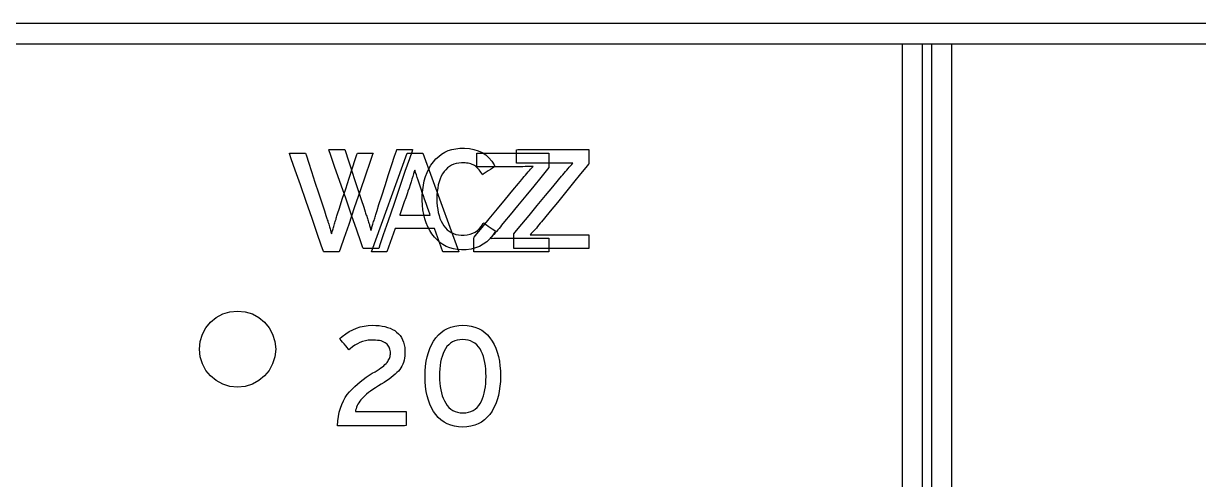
# Model space of a CAD drawing. Extents: x 1 to 47.7, y 0.2 to 33.4.
# Drawn here: x 37.682 to 38.839, y 11.663 to 12.112 of the extents above; entities that cross this region are included whole.
import ezdxf

# ---------------------------------------------------------------- set-up
doc = ezdxf.new("R2010")
doc.units = 0
doc.header["$MEASUREMENT"] = 0
for name, color, linetype in [('1_1__SCREW_TERMINAL_BLOCK_', 7, 'CONTINUOUS'), ('1_2__SCREW_TERMINAL_BLOCK_', 7, 'CONTINUOUS'), ('1_3__CONNECTORIZED_RELAY__', 7, 'CONTINUOUS'), ('1_4__CONNECTORIZED_RELAY__', 7, 'CONTINUOUS')]:
    doc.layers.add(name, color=color, linetype=linetype)

msp = doc.modelspace()

# ---------------------------------------------------------------- linework, layer by layer
at = {"layer": '1_1__SCREW_TERMINAL_BLOCK_'}
for points in [[(38.8445, 12.1115), (38.828, 12.1115), (38.8101, 12.1115), (38.791, 12.1115), (38.7706, 12.1115), (38.7489, 12.1115), (38.726, 12.1115), (38.7018, 12.1115), (38.6764, 12.1115), (38.6498, 12.1115), (38.622, 12.1115), (38.593, 12.1115), (38.5628, 12.1115), (38.5315, 12.1115), (38.499, 12.1115), (38.4654, 12.1115), (38.4306, 12.1115), (38.3948, 12.1115), (38.3578, 12.1115), (38.3198, 12.1115), (38.2807, 12.1115), (38.2405, 12.1115), (38.1993, 12.1115), (38.1571, 12.1115), (38.1138, 12.1115), (38.0696, 12.1115), (38.0243, 12.1115), (37.9781, 12.1115), (37.9309, 12.1115), (37.8827, 12.1115), (37.8336, 12.1115), (37.7836, 12.1115), (37.7326, 12.1115), (37.6807, 12.1115)], [(37.644, 12.0915), (37.6874, 12.0915), (37.7299, 12.0915), (37.7714, 12.0915), (37.8121, 12.0915), (37.8517, 12.0915), (37.8904, 12.0915), (37.9281, 12.0915), (37.9649, 12.0915), (38.0006, 12.0915), (38.0353, 12.0915), (38.069, 12.0915), (38.1017, 12.0915), (38.1333, 12.0915), (38.1638, 12.0915), (38.1933, 12.0915), (38.2217, 12.0915), (38.249, 12.0915), (38.2751, 12.0915), (38.3002, 12.0915), (38.3241, 12.0915), (38.3469, 12.0915), (38.3685, 12.0915), (38.3889, 12.0915), (38.4082, 12.0915), (38.4262, 12.0915), (38.4431, 12.0915), (38.4587, 12.0915), (38.4731, 12.0915), (38.4863, 12.0915), (38.4982, 12.0915), (38.5089, 12.0915), (38.5182, 12.0915), (38.5263, 12.0915), (38.5331, 12.0915), (38.5385, 12.0915), (38.5427, 12.0915), (38.5454, 12.0915), (38.5469, 12.0915), (38.5471, 12.0915), (38.5471, 12.091), (38.5471, 12.0895), (38.5471, 12.0872), (38.5471, 12.0841), (38.5471, 12.0801), (38.5471, 12.07), (38.5471, 12.0571), (38.5471, 12.0416), (38.5471, 12.0239), (38.5471, 12.0042), (38.5471, 11.9827), (38.5471, 11.9598), (38.5471, 11.9356), (38.5471, 11.9105), (38.5471, 11.8584), (38.5471, 11.8056), (38.5471, 11.7542), (38.5471, 11.7297), (38.5471, 11.7063), (38.5471, 11.6843), (38.5471, 11.664), (38.5471, 11.6456)], [(38.5671, 11.6597), (38.5671, 11.6797), (38.5671, 11.7013), (38.5671, 11.7244), (38.5671, 11.7487), (38.5671, 11.7998), (38.5671, 11.8525), (38.5671, 11.9048), (38.5671, 11.9301), (38.5671, 11.9545), (38.5671, 11.9777), (38.5671, 11.9995), (38.5671, 12.0197), (38.5671, 12.0379), (38.5671, 12.0538), (38.5671, 12.0673), (38.5671, 12.0781), (38.5671, 12.0824), (38.5671, 12.0859), (38.5671, 12.0886), (38.5671, 12.0904), (38.5671, 12.0914), (38.5672, 12.0915), (38.5691, 12.0915), (38.5735, 12.0915), (38.5803, 12.0915), (38.5891, 12.0915), (38.5999, 12.0915), (38.6125, 12.0915), (38.6265, 12.0915), (38.642, 12.0915), (38.6586, 12.0915), (38.6761, 12.0915), (38.7133, 12.0915), (38.7521, 12.0915), (38.7909, 12.0915), (38.8281, 12.0915), (38.8456, 12.0915)]]:
    msp.add_lwpolyline(points, dxfattribs=at)
for points in [[(38.0318, 11.8903), (38.0312, 11.8903), (38.0297, 11.8903), (38.0275, 11.8903), (38.025, 11.8903), (38.0223, 11.8903), (38.0198, 11.8903), (38.0179, 11.8903), (38.0167, 11.8903), (38.0162, 11.8908), (38.0142, 11.8968), (38.0102, 11.9082), (38.005, 11.923), (37.9993, 11.9397), (37.9935, 11.9562), (37.9884, 11.9708), (37.9846, 11.9818), (37.9827, 11.9872), (37.983, 11.9875), (37.9843, 11.9875), (37.9864, 11.9875), (37.989, 11.9875), (37.9917, 11.9875), (37.9943, 11.9875), (37.9965, 11.9875), (37.998, 11.9875), (37.9985, 11.9875), (37.9994, 11.9848), (38.0015, 11.9783), (38.0044, 11.9694), (38.0078, 11.9589), (38.0113, 11.9483), (38.0145, 11.9385), (38.0171, 11.9308), (38.0186, 11.9262), (38.0189, 11.9251), (38.0193, 11.924), (38.0196, 11.9229), (38.02, 11.9219), (38.0204, 11.9208), (38.0208, 11.9196), (38.0211, 11.9185), (38.0215, 11.9173), (38.0219, 11.9162), (38.0222, 11.915), (38.0226, 11.9138), (38.0229, 11.9127), (38.0231, 11.9117), (38.0234, 11.9108), (38.0236, 11.9099), (38.0239, 11.9091), (38.0241, 11.9083), (38.0242, 11.9079), (38.0244, 11.9086), (38.0246, 11.9094), (38.0249, 11.9102), (38.0251, 11.9111), (38.0254, 11.9121), (38.0257, 11.9131), (38.0261, 11.9142), (38.0265, 11.9154), (38.0268, 11.9166), (38.0272, 11.9178), (38.0276, 11.919), (38.0279, 11.9201), (38.0282, 11.9213), (38.0286, 11.9224), (38.0289, 11.9235), (38.0292, 11.9245), (38.0295, 11.9256), (38.0302, 11.9276), (38.0321, 11.9334), (38.0348, 11.942), (38.0382, 11.9522), (38.0416, 11.9629), (38.0448, 11.9729), (38.0475, 11.9811), (38.0492, 11.9862), (38.0496, 11.9875), (38.0505, 11.9875), (38.0522, 11.9875), (38.0546, 11.9875), (38.0572, 11.9875), (38.0599, 11.9875), (38.0623, 11.9875), (38.0641, 11.9875), (38.0651, 11.9875), (38.0647, 11.986), (38.062, 11.9783), (38.0577, 11.9658), (38.0524, 11.9503), (38.0466, 11.9335), (38.0411, 11.9173), (38.0363, 11.9035), (38.033, 11.8939)], [(38.1468, 11.9073), (38.1443, 11.9034), (38.1414, 11.8999), (38.1383, 11.8969), (38.1348, 11.8944), (38.1311, 11.8923), (38.127, 11.8907), (38.1227, 11.8896), (38.118, 11.8889), (38.1133, 11.8888), (38.1092, 11.8891), (38.1054, 11.8898), (38.1017, 11.8909), (38.0983, 11.8923), (38.0951, 11.8941), (38.0921, 11.8962), (38.0893, 11.8986), (38.0867, 11.9015), (38.0842, 11.9046), (38.0821, 11.9079), (38.0802, 11.9115), (38.0785, 11.9153), (38.0772, 11.9194), (38.0761, 11.9236), (38.0753, 11.9282), (38.0748, 11.9329), (38.0746, 11.9379), (38.0747, 11.943), (38.0751, 11.9478), (38.0758, 11.9525), (38.0767, 11.9568), (38.078, 11.961), (38.0795, 11.9649), (38.0813, 11.9686), (38.0833, 11.9721), (38.0857, 11.9753), (38.0882, 11.9783), (38.0909, 11.9808), (38.0938, 11.9831), (38.097, 11.9849), (38.1003, 11.9865), (38.1039, 11.9876), (38.1077, 11.9884), (38.1117, 11.9889), (38.1162, 11.989), (38.1211, 11.9886), (38.1256, 11.9877), (38.1298, 11.9863), (38.1337, 11.9845), (38.1372, 11.9822), (38.1403, 11.9794), (38.1431, 11.9762), (38.1456, 11.9725), (38.1463, 11.9708), (38.1453, 11.9702), (38.1438, 11.9692), (38.1418, 11.9679), (38.1397, 11.9665), (38.1376, 11.9652), (38.1358, 11.9641), (38.1345, 11.9632), (38.134, 11.9628), (38.1332, 11.964), (38.1324, 11.9653), (38.1316, 11.9664), (38.1307, 11.9675), (38.1298, 11.9686), (38.1289, 11.9695), (38.1279, 11.9704), (38.127, 11.9711), (38.126, 11.9718), (38.1249, 11.9724), (38.1237, 11.9729), (38.1225, 11.9734), (38.1212, 11.9738), (38.1198, 11.9741), (38.1184, 11.9743), (38.1169, 11.9744), (38.1154, 11.9745), (38.1133, 11.9745), (38.1106, 11.9743), (38.1081, 11.9738), (38.1057, 11.973), (38.1035, 11.9721), (38.1014, 11.9709), (38.0995, 11.9694), (38.0978, 11.9677), (38.0962, 11.9658), (38.0947, 11.9636), (38.0934, 11.9612), (38.0923, 11.9586), (38.0913, 11.9558), (38.0905, 11.9529), (38.0899, 11.9497), (38.0895, 11.9464), (38.0892, 11.9429), (38.0891, 11.9392), (38.0892, 11.9355), (38.0894, 11.932), (38.0899, 11.9287), (38.0904, 11.9255), (38.0912, 11.9226), (38.0921, 11.9198), (38.0932, 11.9172), (38.0945, 11.9148), (38.096, 11.9126), (38.0975, 11.9105), (38.0993, 11.9087), (38.1012, 11.9072), (38.1032, 11.9059), (38.1054, 11.9048), (38.1078, 11.9041), (38.1103, 11.9035), (38.1129, 11.9033), (38.1159, 11.9033), (38.119, 11.9036), (38.1218, 11.9042), (38.1245, 11.9052), (38.1269, 11.9064), (38.1292, 11.908), (38.1312, 11.9099), (38.1331, 11.9121), (38.1347, 11.9147), (38.1354, 11.9153), (38.1363, 11.9146), (38.1379, 11.9135), (38.1397, 11.9122), (38.1417, 11.9109), (38.1436, 11.9095), (38.1453, 11.9084), (38.1464, 11.9076)], [(38.1647, 11.8903), (38.1647, 11.8908), (38.1647, 11.8922), (38.1647, 11.8942), (38.1647, 11.8965), (38.1647, 11.8989), (38.1647, 11.9012), (38.1647, 11.903), (38.1647, 11.9042), (38.1649, 11.9047), (38.1675, 11.9079), (38.1728, 11.9142), (38.1799, 11.9228), (38.1879, 11.9325), (38.1959, 11.9422), (38.2032, 11.951), (38.2088, 11.9577), (38.2119, 11.9615), (38.213, 11.9628), (38.2143, 11.9644), (38.2156, 11.9659), (38.2169, 11.9674), (38.2182, 11.9689), (38.2194, 11.9703), (38.2207, 11.9716), (38.2219, 11.9729), (38.223, 11.9742), (38.2215, 11.9743), (38.2195, 11.9742), (38.2173, 11.9742), (38.2152, 11.9741), (38.2129, 11.9741), (38.2106, 11.9741), (38.2082, 11.9741), (38.2057, 11.9741), (38.2036, 11.9741), (38.2019, 11.9741), (38.1981, 11.9741), (38.1929, 11.9741), (38.1869, 11.9741), (38.1807, 11.9741), (38.1751, 11.9741), (38.1706, 11.9741), (38.168, 11.9741), (38.1675, 11.9742), (38.1675, 11.975), (38.1675, 11.9766), (38.1675, 11.9787), (38.1675, 11.9809), (38.1675, 11.9832), (38.1675, 11.9852), (38.1675, 11.9867), (38.1675, 11.9874), (38.1689, 11.9875), (38.1747, 11.9875), (38.1839, 11.9875), (38.1952, 11.9875), (38.2074, 11.9875), (38.2191, 11.9875), (38.2291, 11.9875), (38.236, 11.9875), (38.2386, 11.9875), (38.2386, 11.987), (38.2386, 11.9856), (38.2386, 11.9836), (38.2386, 11.9813), (38.2386, 11.9789), (38.2386, 11.9766), (38.2386, 11.9748), (38.2386, 11.9736), (38.2384, 11.9732), (38.2358, 11.97), (38.2306, 11.9636), (38.2236, 11.955), (38.2157, 11.9454), (38.2077, 11.9356), (38.2006, 11.9268), (38.195, 11.9201), (38.192, 11.9163), (38.1909, 11.915), (38.1896, 11.9134), (38.1883, 11.9118), (38.187, 11.9103), (38.1857, 11.9089), (38.1845, 11.9075), (38.1832, 11.9061), (38.182, 11.9049), (38.1808, 11.9036), (38.1824, 11.9035), (38.1844, 11.9036), (38.1865, 11.9036), (38.1887, 11.9036), (38.1909, 11.9037), (38.1933, 11.9037), (38.1956, 11.9037), (38.1981, 11.9037), (38.2003, 11.9037), (38.2021, 11.9037), (38.2061, 11.9037), (38.2116, 11.9037), (38.218, 11.9037), (38.2245, 11.9037), (38.2305, 11.9037), (38.2353, 11.9037), (38.2381, 11.9037), (38.2386, 11.9036), (38.2386, 11.9028), (38.2386, 11.9012), (38.2386, 11.8991), (38.2386, 11.8968), (38.2386, 11.8946), (38.2386, 11.8926), (38.2386, 11.8911), (38.2386, 11.8903), (38.2372, 11.8903), (38.2311, 11.8903), (38.2215, 11.8903), (38.2098, 11.8903), (38.1971, 11.8903), (38.185, 11.8903), (38.1746, 11.8903), (38.1674, 11.8903)], [(37.9304, 11.7913), (37.9296, 11.7837), (37.9274, 11.7767), (37.924, 11.7703), (37.9194, 11.7648), (37.9138, 11.7602), (37.9075, 11.7567), (37.9004, 11.7545), (37.8929, 11.7538), (37.8853, 11.7545), (37.8783, 11.7567), (37.8719, 11.7602), (37.8664, 11.7648), (37.8618, 11.7703), (37.8583, 11.7767), (37.8561, 11.7837), (37.8554, 11.7913), (37.8561, 11.7988), (37.8583, 11.8058), (37.8618, 11.8122), (37.8664, 11.8178), (37.8719, 11.8223), (37.8783, 11.8258), (37.8853, 11.828), (37.8929, 11.8287), (37.9004, 11.828), (37.9075, 11.8258), (37.9138, 11.8223), (37.9194, 11.8178), (37.924, 11.8122), (37.9274, 11.8058), (37.9296, 11.7988)]]:
    msp.add_lwpolyline(points, close=True, dxfattribs=at)
at = {"layer": '1_2__SCREW_TERMINAL_BLOCK_'}
for points in [[(38.8445, 12.1115), (38.828, 12.1115), (38.8101, 12.1115), (38.791, 12.1115), (38.7706, 12.1115), (38.7489, 12.1115), (38.726, 12.1115), (38.7018, 12.1115), (38.6764, 12.1115), (38.6498, 12.1115), (38.622, 12.1115), (38.593, 12.1115), (38.5628, 12.1115), (38.5315, 12.1115), (38.499, 12.1115), (38.4654, 12.1115), (38.4306, 12.1115), (38.3948, 12.1115), (38.3578, 12.1115), (38.3198, 12.1115), (38.2807, 12.1115), (38.2405, 12.1115), (38.1993, 12.1115), (38.1571, 12.1115), (38.1138, 12.1115), (38.0696, 12.1115), (38.0243, 12.1115), (37.9781, 12.1115), (37.9309, 12.1115), (37.8827, 12.1115), (37.8336, 12.1115), (37.7836, 12.1115), (37.7326, 12.1115), (37.6807, 12.1115)], [(37.644, 12.0915), (37.6874, 12.0915), (37.7299, 12.0915), (37.7714, 12.0915), (37.8121, 12.0915), (37.8517, 12.0915), (37.8904, 12.0915), (37.9281, 12.0915), (37.9649, 12.0915), (38.0006, 12.0915), (38.0353, 12.0915), (38.069, 12.0915), (38.1017, 12.0915), (38.1333, 12.0915), (38.1638, 12.0915), (38.1933, 12.0915), (38.2217, 12.0915), (38.249, 12.0915), (38.2751, 12.0915), (38.3002, 12.0915), (38.3241, 12.0915), (38.3469, 12.0915), (38.3685, 12.0915), (38.3889, 12.0915), (38.4082, 12.0915), (38.4262, 12.0915), (38.4431, 12.0915), (38.4587, 12.0915), (38.4731, 12.0915), (38.4863, 12.0915), (38.4982, 12.0915), (38.5089, 12.0915), (38.5182, 12.0915), (38.5263, 12.0915), (38.5331, 12.0915), (38.5385, 12.0915), (38.5427, 12.0915), (38.5454, 12.0915), (38.5469, 12.0915), (38.5471, 12.0915), (38.5471, 12.0909), (38.5471, 12.0894), (38.5471, 12.087), (38.5471, 12.0837), (38.5471, 12.0796), (38.5471, 12.0747), (38.5471, 12.0691), (38.5471, 12.0556), (38.5471, 12.0395), (38.5471, 12.021), (38.5471, 12.0005), (38.5471, 11.9781), (38.5471, 11.9542), (38.5471, 11.929), (38.5471, 11.9028), (38.5471, 11.8485), (38.5471, 11.7935), (38.5471, 11.7399), (38.5471, 11.7143), (38.5471, 11.69), (38.5471, 11.667), (38.5471, 11.6458)], [(38.5671, 11.6432), (38.5671, 11.6639), (38.5671, 11.6864), (38.5671, 11.7104), (38.5671, 11.7356), (38.5671, 11.7886), (38.5671, 11.8434), (38.5671, 11.8976), (38.5671, 11.9239), (38.5671, 11.9492), (38.5671, 11.9734), (38.5671, 11.996), (38.5671, 12.0169), (38.5671, 12.0358), (38.5671, 12.0524), (38.5671, 12.0664), (38.5671, 12.0724), (38.5671, 12.0776), (38.5671, 12.0821), (38.5671, 12.0857), (38.5671, 12.0885), (38.5671, 12.0904), (38.5671, 12.0914), (38.5672, 12.0915), (38.5691, 12.0915), (38.5735, 12.0915), (38.5803, 12.0915), (38.5891, 12.0915), (38.5999, 12.0915), (38.6125, 12.0915), (38.6265, 12.0915), (38.642, 12.0915), (38.6586, 12.0915), (38.6761, 12.0915), (38.7133, 12.0915), (38.7521, 12.0915), (38.7909, 12.0915), (38.8281, 12.0915), (38.8456, 12.0915)]]:
    msp.add_lwpolyline(points, dxfattribs=at)
at = {"layer": '1_3__CONNECTORIZED_RELAY__'}
for points in [[(38.8532, 12.1115), (38.8373, 12.1115), (38.8202, 12.1115), (38.8018, 12.1115), (38.7821, 12.1115), (38.7611, 12.1115), (38.7388, 12.1115), (38.7154, 12.1115), (38.6906, 12.1115), (38.6647, 12.1115), (38.6376, 12.1115), (38.6092, 12.1115), (38.5797, 12.1115), (38.549, 12.1115), (38.5172, 12.1115), (38.4842, 12.1115), (38.4501, 12.1115), (38.4148, 12.1115), (38.3785, 12.1115), (38.3411, 12.1115), (38.3025, 12.1115), (38.263, 12.1115), (38.2223, 12.1115), (38.1807, 12.1115), (38.138, 12.1115), (38.0943, 12.1115), (38.0496, 12.1115), (38.0039, 12.1115), (37.9572, 12.1115), (37.9096, 12.1115), (37.861, 12.1115), (37.8115, 12.1115), (37.761, 12.1115), (37.7097, 12.1115), (37.6574, 12.1115)], [(37.6756, 12.0915), (37.7428, 12.0915), (37.8077, 12.0915), (37.8703, 12.0915), (37.9305, 12.0915), (37.9884, 12.0915), (38.0439, 12.0915), (38.0969, 12.0915), (38.1473, 12.0915), (38.1952, 12.0915), (38.2405, 12.0915), (38.2832, 12.0915), (38.3231, 12.0915), (38.3603, 12.0915), (38.3947, 12.0915), (38.4263, 12.0915), (38.455, 12.0915), (38.4807, 12.0915), (38.5035, 12.0915), (38.5233, 12.0915), (38.54, 12.0915), (38.5472, 12.0915), (38.5536, 12.0915), (38.5592, 12.0915), (38.564, 12.0915), (38.568, 12.0915), (38.5713, 12.0915), (38.5737, 12.0915), (38.5753, 12.0915), (38.5761, 12.0915), (38.5761, 12.0903), (38.5761, 12.0873), (38.5761, 12.0825), (38.5761, 12.076), (38.5761, 12.0678), (38.5761, 12.058), (38.5761, 12.0466), (38.5761, 12.0337), (38.5761, 12.0194), (38.5761, 12.0036), (38.5761, 11.9864), (38.5761, 11.968), (38.5761, 11.9483), (38.5761, 11.9274), (38.5761, 11.9053), (38.5761, 11.8822), (38.5761, 11.8579), (38.5761, 11.8327), (38.5761, 11.8066), (38.5761, 11.7795), (38.5761, 11.7516), (38.5761, 11.6934), (38.5761, 11.6325)], [(38.5961, 11.6369), (38.5961, 11.6763), (38.5961, 11.7145), (38.5961, 11.7516), (38.5961, 11.7873), (38.5961, 11.8216), (38.5961, 11.8544), (38.5961, 11.8855), (38.5961, 11.9149), (38.5961, 11.9425), (38.5961, 11.968), (38.5961, 11.9915), (38.5961, 12.0128), (38.5961, 12.0317), (38.5961, 12.0483), (38.5961, 12.0624), (38.5961, 12.0738), (38.5961, 12.0825), (38.5961, 12.0883), (38.5961, 12.0902), (38.5961, 12.0912), (38.5968, 12.0915), (38.5999, 12.0915), (38.6052, 12.0915), (38.6125, 12.0915), (38.6217, 12.0915), (38.6326, 12.0915), (38.645, 12.0915), (38.6586, 12.0915), (38.6735, 12.0915), (38.6893, 12.0915), (38.7231, 12.0915), (38.7586, 12.0915), (38.7945, 12.0915), (38.8292, 12.0915), (38.8457, 12.0915)], [(38.0951, 11.8869), (38.0869, 11.91), (38.048, 11.91), (38.0399, 11.8869), (38.0248, 11.8869), (38.0598, 11.9841), (38.0752, 11.9841), (38.1106, 11.8869), (38.0951, 11.8869)]]:
    msp.add_lwpolyline(points, dxfattribs=at)
for points in [[(37.993, 11.8869), (37.9924, 11.8869), (37.9909, 11.8869), (37.9887, 11.8869), (37.9861, 11.8869), (37.9835, 11.8869), (37.981, 11.8869), (37.979, 11.8869), (37.9778, 11.8869), (37.9774, 11.8874), (37.9753, 11.8934), (37.9714, 11.9048), (37.9662, 11.9197), (37.9604, 11.9363), (37.9547, 11.9528), (37.9496, 11.9674), (37.9458, 11.9784), (37.9439, 11.9838), (37.9441, 11.9841), (37.9455, 11.9841), (37.9476, 11.9841), (37.9501, 11.9841), (37.9529, 11.9841), (37.9555, 11.9841), (37.9577, 11.9841), (37.9592, 11.9841), (37.9597, 11.9841), (37.9606, 11.9814), (37.9627, 11.975), (37.9656, 11.966), (37.969, 11.9556), (37.9725, 11.9449), (37.9757, 11.9351), (37.9783, 11.9274), (37.9797, 11.9228), (37.9801, 11.9217), (37.9805, 11.9206), (37.9808, 11.9196), (37.9812, 11.9185), (37.9816, 11.9174), (37.9819, 11.9163), (37.9823, 11.9151), (37.9827, 11.914), (37.9831, 11.9128), (37.9834, 11.9116), (37.9837, 11.9104), (37.984, 11.9094), (37.9843, 11.9083), (37.9846, 11.9074), (37.9848, 11.9065), (37.985, 11.9057), (37.9852, 11.9049), (37.9854, 11.9045), (37.9856, 11.9052), (37.9858, 11.906), (37.986, 11.9068), (37.9863, 11.9077), (37.9866, 11.9087), (37.9869, 11.9097), (37.9873, 11.9108), (37.9877, 11.912), (37.988, 11.9132), (37.9884, 11.9144), (37.9887, 11.9156), (37.9891, 11.9168), (37.9894, 11.9179), (37.9898, 11.919), (37.9901, 11.9201), (37.9904, 11.9211), (37.9907, 11.9222), (37.9914, 11.9242), (37.9933, 11.93), (37.996, 11.9386), (37.9993, 11.9488), (38.0028, 11.9595), (38.006, 11.9695), (38.0087, 11.9777), (38.0104, 11.9828), (38.0108, 11.9841), (38.0117, 11.9841), (38.0134, 11.9841), (38.0158, 11.9841), (38.0184, 11.9841), (38.0211, 11.9841), (38.0235, 11.9841), (38.0253, 11.9841), (38.0263, 11.9841), (38.0258, 11.9826), (38.0232, 11.9749), (38.0189, 11.9625), (38.0136, 11.9469), (38.0078, 11.9301), (38.0023, 11.9139), (37.9975, 11.9001), (37.9942, 11.8905)], [(38.1255, 11.8869), (38.1255, 11.8874), (38.1255, 11.8888), (38.1255, 11.8908), (38.1255, 11.8931), (38.1255, 11.8956), (38.1255, 11.8978), (38.1255, 11.8997), (38.1255, 11.9008), (38.1257, 11.9013), (38.1283, 11.9045), (38.1336, 11.9109), (38.1407, 11.9194), (38.1487, 11.9291), (38.1567, 11.9388), (38.164, 11.9476), (38.1696, 11.9543), (38.1726, 11.9581), (38.1738, 11.9594), (38.1751, 11.961), (38.1764, 11.9625), (38.1777, 11.964), (38.179, 11.9655), (38.1802, 11.9669), (38.1814, 11.9682), (38.1826, 11.9695), (38.1838, 11.9708), (38.1823, 11.9709), (38.1802, 11.9708), (38.1781, 11.9708), (38.1759, 11.9708), (38.1737, 11.9707), (38.1714, 11.9707), (38.169, 11.9707), (38.1665, 11.9707), (38.1643, 11.9707), (38.1627, 11.9707), (38.1589, 11.9707), (38.1537, 11.9707), (38.1477, 11.9707), (38.1415, 11.9707), (38.1359, 11.9707), (38.1314, 11.9707), (38.1287, 11.9707), (38.1283, 11.9708), (38.1283, 11.9716), (38.1283, 11.9732), (38.1283, 11.9753), (38.1283, 11.9775), (38.1283, 11.9798), (38.1283, 11.9818), (38.1283, 11.9833), (38.1283, 11.984), (38.1296, 11.9841), (38.1355, 11.9841), (38.1447, 11.9841), (38.156, 11.9841), (38.1682, 11.9841), (38.1799, 11.9841), (38.1898, 11.9841), (38.1968, 11.9841), (38.1994, 11.9841), (38.1994, 11.9836), (38.1994, 11.9822), (38.1994, 11.9802), (38.1994, 11.9779), (38.1994, 11.9755), (38.1994, 11.9732), (38.1994, 11.9714), (38.1994, 11.9702), (38.1992, 11.9698), (38.1966, 11.9666), (38.1914, 11.9602), (38.1844, 11.9516), (38.1765, 11.942), (38.1685, 11.9322), (38.1613, 11.9234), (38.1558, 11.9167), (38.1528, 11.913), (38.1517, 11.9116), (38.1503, 11.91), (38.149, 11.9084), (38.1478, 11.9069), (38.1465, 11.9055), (38.1452, 11.9041), (38.144, 11.9028), (38.1428, 11.9015), (38.1416, 11.9002), (38.1431, 11.9001), (38.1452, 11.9002), (38.1473, 11.9002), (38.1495, 11.9002), (38.1517, 11.9003), (38.154, 11.9003), (38.1564, 11.9003), (38.1589, 11.9003), (38.1611, 11.9003), (38.1628, 11.9003), (38.1668, 11.9003), (38.1724, 11.9003), (38.1788, 11.9003), (38.1853, 11.9003), (38.1913, 11.9003), (38.1961, 11.9003), (38.1989, 11.9003), (38.1994, 11.9002), (38.1994, 11.8994), (38.1994, 11.8978), (38.1994, 11.8957), (38.1994, 11.8935), (38.1994, 11.8912), (38.1994, 11.8892), (38.1994, 11.8877), (38.1994, 11.887), (38.1979, 11.8869), (38.1919, 11.8869), (38.1823, 11.8869), (38.1705, 11.8869), (38.1579, 11.8869), (38.1457, 11.8869), (38.1354, 11.8869), (38.1282, 11.8869)], [(38.0746, 11.9454), (38.0736, 11.9486), (38.0725, 11.9516), (38.0716, 11.9546), (38.0706, 11.9574), (38.0698, 11.96), (38.0689, 11.9626), (38.0682, 11.965), (38.0675, 11.9673), (38.0668, 11.966), (38.0661, 11.9636), (38.0654, 11.9611), (38.0645, 11.9585), (38.0637, 11.9557), (38.0627, 11.9528), (38.0617, 11.9497), (38.0606, 11.9465), (38.0601, 11.9449), (38.0594, 11.943), (38.0584, 11.9399), (38.057, 11.9361), (38.0556, 11.9321), (38.0543, 11.9283), (38.0532, 11.9252), (38.0526, 11.9233), (38.0527, 11.923), (38.0548, 11.923), (38.0587, 11.923), (38.0636, 11.923), (38.0691, 11.923), (38.0743, 11.923), (38.0787, 11.923), (38.0816, 11.923), (38.0824, 11.923), (38.082, 11.9243), (38.0811, 11.9269), (38.0798, 11.9305), (38.0784, 11.9346), (38.077, 11.9386), (38.0758, 11.942), (38.075, 11.9444)], [(37.9911, 11.7159), (37.9915, 11.7206), (37.9922, 11.725), (37.993, 11.7292), (37.9941, 11.7331), (37.9955, 11.7368), (37.9971, 11.7403), (37.9989, 11.7436), (38.0009, 11.7465), (38.0032, 11.7493), (38.0057, 11.7519), (38.0082, 11.7544), (38.0108, 11.7568), (38.0136, 11.7591), (38.0164, 11.7613), (38.0194, 11.7635), (38.0224, 11.7655), (38.0255, 11.7674), (38.0283, 11.769), (38.0303, 11.7703), (38.0322, 11.7715), (38.0339, 11.7727), (38.0354, 11.7738), (38.0368, 11.7749), (38.038, 11.776), (38.0391, 11.777), (38.04, 11.778), (38.0407, 11.779), (38.0413, 11.7799), (38.0419, 11.7809), (38.0423, 11.7819), (38.0427, 11.783), (38.043, 11.784), (38.0432, 11.7851), (38.0433, 11.7862), (38.0433, 11.7873), (38.0433, 11.7886), (38.0432, 11.7898), (38.0429, 11.791), (38.0425, 11.7922), (38.0421, 11.7932), (38.0415, 11.7942), (38.0408, 11.7951), (38.0401, 11.796), (38.0392, 11.7968), (38.0381, 11.7975), (38.0369, 11.7982), (38.0356, 11.7987), (38.0341, 11.7992), (38.0325, 11.7996), (38.0307, 11.7998), (38.0288, 11.8), (38.0267, 11.8001), (38.0243, 11.8001), (38.0215, 11.7999), (38.0187, 11.7994), (38.016, 11.7986), (38.0134, 11.7977), (38.0108, 11.7964), (38.0083, 11.795), (38.0059, 11.7933), (38.0036, 11.7914), (38.0025, 11.7906), (38.0018, 11.7914), (38.0007, 11.7927), (37.9993, 11.7944), (37.9978, 11.7963), (37.9963, 11.7981), (37.995, 11.7997), (37.994, 11.8009), (37.9936, 11.8015), (37.996, 11.8037), (37.9993, 11.8062), (38.0027, 11.8084), (38.0062, 11.8103), (38.0099, 11.8118), (38.0137, 11.813), (38.0176, 11.8139), (38.0216, 11.8144), (38.0257, 11.8147), (38.029, 11.8146), (38.0322, 11.8143), (38.0352, 11.8139), (38.038, 11.8133), (38.0406, 11.8126), (38.0431, 11.8117), (38.0454, 11.8106), (38.0476, 11.8094), (38.0495, 11.8079), (38.0513, 11.8063), (38.0529, 11.8045), (38.0542, 11.8025), (38.0553, 11.8003), (38.0562, 11.7979), (38.0569, 11.7954), (38.0574, 11.7927), (38.0577, 11.7898), (38.0577, 11.787), (38.0576, 11.7847), (38.0573, 11.7824), (38.0569, 11.7803), (38.0563, 11.7782), (38.0556, 11.7763), (38.0547, 11.7745), (38.0537, 11.7727), (38.0526, 11.7711), (38.0513, 11.7696), (38.0498, 11.7681), (38.0481, 11.7665), (38.0462, 11.7649), (38.0442, 11.7633), (38.042, 11.7617), (38.0396, 11.7601), (38.0371, 11.7584), (38.0344, 11.7568), (38.0315, 11.755), (38.0288, 11.7532), (38.0262, 11.7516), (38.0239, 11.7499), (38.0218, 11.7484), (38.0199, 11.7469), (38.0182, 11.7454), (38.0167, 11.744), (38.0154, 11.7426), (38.0142, 11.7413), (38.0131, 11.7399), (38.0122, 11.7385), (38.0114, 11.737), (38.0106, 11.7356), (38.01, 11.7341), (38.0095, 11.7326), (38.009, 11.7311), (38.009, 11.73), (38.0119, 11.73), (38.0175, 11.73), (38.0249, 11.73), (38.0333, 11.73), (38.0417, 11.73), (38.0492, 11.73), (38.0551, 11.73), (38.0583, 11.73), (38.0587, 11.7299), (38.0587, 11.7289), (38.0587, 11.7271), (38.0587, 11.725), (38.0587, 11.7226), (38.0587, 11.7202), (38.0587, 11.7182), (38.0587, 11.7167), (38.0587, 11.716), (38.0572, 11.7159), (38.0515, 11.7159), (38.0427, 11.7159), (38.0319, 11.7159), (38.0204, 11.7159), (38.0094, 11.7159), (38.0001, 11.7159), (37.9936, 11.7159)], [(38.1517, 11.7647), (38.1516, 11.7595), (38.1512, 11.7546), (38.1505, 11.75), (38.1496, 11.7455), (38.1485, 11.7413), (38.147, 11.7374), (38.1453, 11.7337), (38.1434, 11.7302), (38.1412, 11.727), (38.1387, 11.7241), (38.136, 11.7216), (38.133, 11.7194), (38.1298, 11.7177), (38.1263, 11.7163), (38.1226, 11.7153), (38.1187, 11.7146), (38.1144, 11.7144), (38.1103, 11.7146), (38.1064, 11.7153), (38.1027, 11.7163), (38.0993, 11.7176), (38.0961, 11.7194), (38.0931, 11.7215), (38.0905, 11.724), (38.088, 11.7268), (38.0858, 11.73), (38.0838, 11.7335), (38.0821, 11.7371), (38.0807, 11.7411), (38.0795, 11.7452), (38.0786, 11.7496), (38.078, 11.7543), (38.0776, 11.7592), (38.0775, 11.7644), (38.0776, 11.7696), (38.078, 11.7745), (38.0786, 11.7792), (38.0796, 11.7836), (38.0808, 11.7878), (38.0822, 11.7918), (38.0839, 11.7955), (38.0859, 11.799), (38.0881, 11.8022), (38.0906, 11.8051), (38.0933, 11.8076), (38.0963, 11.8097), (38.0995, 11.8115), (38.1029, 11.8129), (38.1066, 11.8138), (38.1106, 11.8144), (38.1147, 11.8147), (38.1189, 11.8144), (38.1229, 11.8138), (38.1266, 11.8128), (38.13, 11.8115), (38.1332, 11.8097), (38.1362, 11.8076), (38.1389, 11.8052), (38.1413, 11.8023), (38.1435, 11.7991), (38.1454, 11.7957), (38.1471, 11.792), (38.1485, 11.7881), (38.1497, 11.7839), (38.1506, 11.7795), (38.1512, 11.7748), (38.1516, 11.7699)], [(38.1375, 11.7644), (38.1374, 11.768), (38.1372, 11.7715), (38.1368, 11.7748), (38.1363, 11.778), (38.1357, 11.781), (38.1349, 11.7838), (38.1339, 11.7865), (38.1328, 11.7891), (38.1316, 11.7915), (38.1301, 11.7936), (38.1284, 11.7954), (38.1266, 11.797), (38.1245, 11.7982), (38.1223, 11.7992), (38.1199, 11.8), (38.1173, 11.8004), (38.1144, 11.8006), (38.1117, 11.8004), (38.1091, 11.8), (38.1067, 11.7992), (38.1045, 11.7983), (38.1025, 11.797), (38.1007, 11.7955), (38.099, 11.7937), (38.0976, 11.7916), (38.0963, 11.7893), (38.0952, 11.7868), (38.0943, 11.7841), (38.0934, 11.7813), (38.0928, 11.7783), (38.0923, 11.7751), (38.0919, 11.7718), (38.0917, 11.7683), (38.0917, 11.7647), (38.0918, 11.7611), (38.092, 11.7576), (38.0924, 11.7544), (38.0929, 11.7512), (38.0936, 11.7483), (38.0944, 11.7454), (38.0954, 11.7428), (38.0966, 11.7403), (38.0979, 11.7379), (38.0993, 11.7357), (38.101, 11.7338), (38.1028, 11.7322), (38.1048, 11.7309), (38.107, 11.7298), (38.1094, 11.7291), (38.112, 11.7286), (38.1147, 11.7285), (38.1175, 11.7286), (38.1201, 11.7291), (38.1226, 11.7298), (38.1248, 11.7309), (38.1268, 11.7322), (38.1286, 11.7337), (38.1303, 11.7356), (38.1317, 11.7378), (38.1329, 11.7401), (38.134, 11.7426), (38.1349, 11.7452), (38.1357, 11.748), (38.1363, 11.751), (38.1368, 11.7541), (38.1372, 11.7574), (38.1374, 11.7608)]]:
    msp.add_lwpolyline(points, close=True, dxfattribs=at)
at = {"layer": '1_4__CONNECTORIZED_RELAY__'}
for points in [[(38.8437, 12.1115), (38.8266, 12.1115), (38.8081, 12.1115), (38.7882, 12.1115), (38.767, 12.1115), (38.7445, 12.1115), (38.7207, 12.1115), (38.6955, 12.1115), (38.6691, 12.1115), (38.6414, 12.1115), (38.6124, 12.1115), (38.5822, 12.1115), (38.5507, 12.1115), (38.5181, 12.1115), (38.4842, 12.1115), (38.4491, 12.1115), (38.4128, 12.1115), (38.3754, 12.1115), (38.3368, 12.1115), (38.2971, 12.1115), (38.2563, 12.1115), (38.2143, 12.1115), (38.1713, 12.1115), (38.1272, 12.1115), (38.082, 12.1115), (38.0357, 12.1115), (37.9884, 12.1115), (37.9401, 12.1115), (37.8908, 12.1115), (37.8405, 12.1115), (37.7892, 12.1115), (37.7369, 12.1115), (37.6836, 12.1115), (37.6295, 12.1115)], [(37.6413, 12.0915), (37.6866, 12.0915), (37.731, 12.0915), (37.7744, 12.0915), (37.8168, 12.0915), (37.8582, 12.0915), (37.8986, 12.0915), (37.9379, 12.0915), (37.9762, 12.0915), (38.0135, 12.0915), (38.0497, 12.0915), (38.0848, 12.0915), (38.1188, 12.0915), (38.1517, 12.0915), (38.1835, 12.0915), (38.2142, 12.0915), (38.2437, 12.0915), (38.272, 12.0915), (38.2992, 12.0915), (38.3252, 12.0915), (38.35, 12.0915), (38.3735, 12.0915), (38.3959, 12.0915), (38.417, 12.0915), (38.4368, 12.0915), (38.4554, 12.0915), (38.4728, 12.0915), (38.4888, 12.0915), (38.5035, 12.0915), (38.5169, 12.0915), (38.529, 12.0915), (38.5397, 12.0915), (38.5491, 12.0915), (38.5571, 12.0915), (38.5637, 12.0915), (38.5689, 12.0915), (38.5727, 12.0915), (38.5751, 12.0915), (38.5761, 12.0915), (38.5761, 12.0914), (38.5761, 12.0905), (38.5761, 12.0885), (38.5761, 12.0857), (38.5761, 12.0819), (38.5761, 12.0773), (38.5761, 12.0719), (38.5761, 12.0657), (38.5761, 12.0511), (38.5761, 12.0338), (38.5761, 12.0141), (38.5761, 11.9924), (38.5761, 11.9688), (38.5761, 11.9437), (38.5761, 11.9174), (38.5761, 11.8902), (38.5761, 11.8342), (38.5761, 11.7781), (38.5761, 11.7507), (38.5761, 11.7242), (38.5761, 11.6988), (38.5761, 11.6749), (38.5761, 11.6527)], [(38.5961, 11.6605), (38.5961, 11.6836), (38.5961, 11.7083), (38.5961, 11.7342), (38.5961, 11.789), (38.5961, 11.8455), (38.5961, 11.9014), (38.5961, 11.9283), (38.5961, 11.9542), (38.5961, 11.9788), (38.5961, 12.0017), (38.5961, 12.0227), (38.5961, 12.0414), (38.5961, 12.0576), (38.5961, 12.0647), (38.5961, 12.071), (38.5961, 12.0766), (38.5961, 12.0813), (38.5961, 12.0852), (38.5961, 12.0882), (38.5961, 12.0903), (38.5961, 12.0914), (38.5967, 12.0915), (38.5998, 12.0915), (38.6052, 12.0915), (38.6128, 12.0915), (38.6223, 12.0915), (38.6336, 12.0915), (38.6464, 12.0915), (38.6606, 12.0915), (38.676, 12.0915), (38.6924, 12.0915), (38.7096, 12.0915), (38.7457, 12.0915), (38.7826, 12.0915), (38.8188, 12.0915), (38.8362, 12.0915), (38.8528, 12.0915)]]:
    msp.add_lwpolyline(points, dxfattribs=at)

doc.saveas('drawing.dxf')
